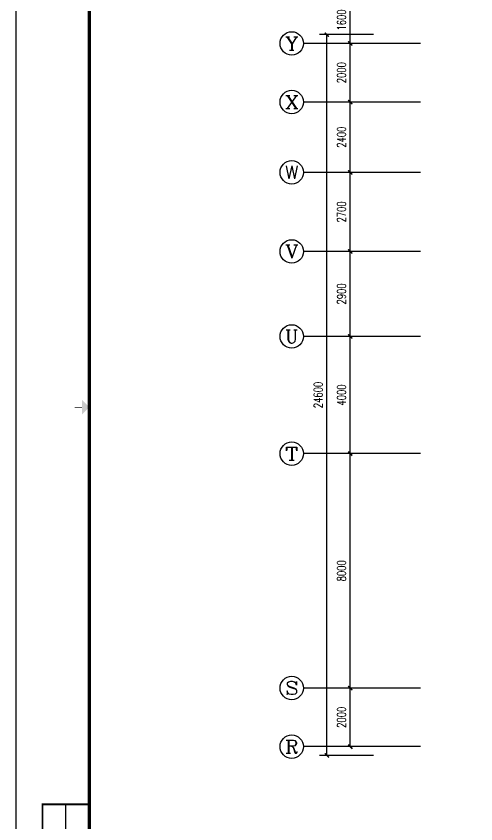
# Model space of a CAD drawing. Extents: x 190999 to 834799, y -200814 to 215286.
# Drawn here: x 547699 to 563401, y -68580 to -41014 of the extents above; entities that cross this region are included whole.
import ezdxf
from ezdxf.enums import TextEntityAlignment as Align

# ---------------------------------------------------------------- set-up
doc = ezdxf.new("R2010")
doc.units = 0
doc.header["$LTSCALE"] = 1000
doc.header["$MEASUREMENT"] = 0
for name, color, linetype in [('AXIS', 3, 'Continuous'), ('AXIS_TEXT', 7, 'Continuous'), ('图框', 189, 'Continuous')]:
    doc.layers.add(name, color=color, linetype=linetype)
doc.styles.add('_TCH_AXIS', font='COMPLEX', dxfattribs={"bigfont": 'GBCBIG'})
doc.styles.add('COMPLEX', font='COMPLEX')
doc.styles.add('DIM_FONT', font='SIMPLEX', dxfattribs={"width": 0.7, "bigfont": 'GBCBIG'})
doc.dimstyles.new('DIMN', dxfattribs={"dimtxt": 300, "dimasz": 100, "dimexe": 250, "dimexo": 300, "dimgap": 150, "dimtad": 1, "dimdec": 0, "dimzin": 0, "dimdsep": 46, "dimtxsty": 'DIM_FONT', "dimblk": 'ARCHTICK', "dimcen": 0.09, "dimclrt": 7, "dimazin": 2, "dimtfac": 1, "dimtdec": 0, "dimtix": 1, "dimtmove": 2, "dimatfit": 3, "dimfxl": 0, "dimtolj": 1, "dimtzin": 0, "dimarcsym": 0})

# ---------------------------------------------------------------- blocks, each defined once
blk = doc.blocks.new('TJAD_TK_A0')
at = {"layer": '图框'}
for p, q in [((973, -441.7), (973, 399.3)), ((2162, -441.7), (2162, 399.3)), ((990, -412.7), (990, -156.7))]:
    blk.add_line(p, q, dxfattribs=at)
at = {"layer": '图框', "const_width": 1.2}
blk.add_lwpolyline([(2152, -431.7), (2152, 389.3), (998, 389.3), (998, -431.7)], close=True, dxfattribs=at)
at = {"layer": '图框'}
for points, const_width in [([(995.5, -21.2), (993, -21.2)], 0.3), ([(998, -431.7), (982, -431.7), (982, -156.7), (998, -156.7)], 0.6)]:
    blk.add_lwpolyline(points, dxfattribs=dict(at, const_width=const_width))
blk.add_solid([(995.5, -23.7), (995.5, -18.7), (998, -21.2)], dxfattribs=at)
blk = doc.blocks.new('_ArchTick')
at = {"const_width": 0.5}
blk.add_lwpolyline([(-0.7, -0.7), (0.7, 0.7)], dxfattribs=at)
blk = doc.blocks.new('*D1418')
at = {"layer": 'AXIS', "color": 0, "lineweight": -2}
for p, q in [((559906, -63944), (558862, -63944)), ((559112, -65944), (559112, -63944)), ((559906, -65944), (558862, -65944))]:
    blk.add_line(p, q, dxfattribs=at)
at = {"layer": 'Defpoints', "color": 0}
for p in [(559112, -63944), (560206, -63944), (560206, -65944)]:
    blk.add_point(p, dxfattribs=at)
at = {"layer": 'AXIS', "color": 0, "lineweight": -2, "xscale": 100, "yscale": 100, "zscale": 100}
for p, rotation in [((559112, -63944), 90), ((559112, -65944), 270)]:
    blk.add_blockref('_ArchTick', p, dxfattribs=dict(at, rotation=rotation))
at = {"layer": 'AXIS', "color": 7, "insert": (558812, -64944), "char_height": 300, "attachment_point": 5, "rotation": 90, "style": 'DIM_FONT'}
blk.add_mtext('\\A1;2000', dxfattribs=at)
blk = doc.blocks.new('*D1419')
at = {"layer": 'AXIS', "color": 0, "lineweight": -2}
for p, q in [((559906, -55944), (558862, -55944)), ((559112, -63944), (559112, -55944)), ((559906, -63944), (558862, -63944))]:
    blk.add_line(p, q, dxfattribs=at)
at = {"layer": 'Defpoints', "color": 0}
for p in [(559112, -55944), (560206, -55944), (560206, -63944)]:
    blk.add_point(p, dxfattribs=at)
at = {"layer": 'AXIS', "color": 0, "lineweight": -2, "xscale": 100, "yscale": 100, "zscale": 100}
for p, rotation in [((559112, -55944), 90), ((559112, -63944), 270)]:
    blk.add_blockref('_ArchTick', p, dxfattribs=dict(at, rotation=rotation))
at = {"layer": 'AXIS', "color": 7, "insert": (558812, -59944), "char_height": 300, "attachment_point": 5, "rotation": 90, "style": 'DIM_FONT'}
blk.add_mtext('\\A1;8000', dxfattribs=at)
blk = doc.blocks.new('*D1420')
at = {"layer": 'AXIS', "color": 0, "lineweight": -2}
for p, q in [((559906, -51944), (558862, -51944)), ((559112, -55944), (559112, -51944)), ((559906, -55944), (558862, -55944))]:
    blk.add_line(p, q, dxfattribs=at)
at = {"layer": 'Defpoints', "color": 0}
for p in [(559112, -51944), (560206, -51944), (560206, -55944)]:
    blk.add_point(p, dxfattribs=at)
at = {"layer": 'AXIS', "color": 0, "lineweight": -2, "xscale": 100, "yscale": 100, "zscale": 100}
for p, rotation in [((559112, -51944), 90), ((559112, -55944), 270)]:
    blk.add_blockref('_ArchTick', p, dxfattribs=dict(at, rotation=rotation))
at = {"layer": 'AXIS', "color": 7, "insert": (558812, -53944), "char_height": 300, "attachment_point": 5, "rotation": 90, "style": 'DIM_FONT'}
blk.add_mtext('\\A1;4000', dxfattribs=at)
blk = doc.blocks.new('*D1421')
at = {"layer": 'AXIS', "color": 0, "lineweight": -2}
for p, q in [((559906, -49044), (558862, -49044)), ((559112, -51944), (559112, -49044)), ((559906, -51944), (558862, -51944))]:
    blk.add_line(p, q, dxfattribs=at)
at = {"layer": 'Defpoints', "color": 0}
for p in [(559112, -49044), (560206, -49044), (560206, -51944)]:
    blk.add_point(p, dxfattribs=at)
at = {"layer": 'AXIS', "color": 0, "lineweight": -2, "xscale": 100, "yscale": 100, "zscale": 100}
for p, rotation in [((559112, -49044), 90), ((559112, -51944), 270)]:
    blk.add_blockref('_ArchTick', p, dxfattribs=dict(at, rotation=rotation))
at = {"layer": 'AXIS', "color": 7, "insert": (558812, -50494), "char_height": 300, "attachment_point": 5, "rotation": 90, "style": 'DIM_FONT'}
blk.add_mtext('\\A1;2900', dxfattribs=at)
blk = doc.blocks.new('*D1422')
at = {"layer": 'AXIS', "color": 0, "lineweight": -2}
for p, q in [((559906, -46344), (558862, -46344)), ((559112, -49044), (559112, -46344)), ((559906, -49044), (558862, -49044))]:
    blk.add_line(p, q, dxfattribs=at)
at = {"layer": 'Defpoints', "color": 0}
for p in [(559112, -46344), (560206, -46344), (560206, -49044)]:
    blk.add_point(p, dxfattribs=at)
at = {"layer": 'AXIS', "color": 0, "lineweight": -2, "xscale": 100, "yscale": 100, "zscale": 100}
for p, rotation in [((559112, -46344), 90), ((559112, -49044), 270)]:
    blk.add_blockref('_ArchTick', p, dxfattribs=dict(at, rotation=rotation))
at = {"layer": 'AXIS', "color": 7, "insert": (558812, -47694), "char_height": 300, "attachment_point": 5, "rotation": 90, "style": 'DIM_FONT'}
blk.add_mtext('\\A1;2700', dxfattribs=at)
blk = doc.blocks.new('*D1423')
at = {"layer": 'AXIS', "color": 0, "lineweight": -2}
for p, q in [((559906, -43944), (558862, -43944)), ((559112, -46344), (559112, -43944)), ((559906, -46344), (558862, -46344))]:
    blk.add_line(p, q, dxfattribs=at)
at = {"layer": 'Defpoints', "color": 0}
for p in [(559112, -43944), (560206, -43944), (560206, -46344)]:
    blk.add_point(p, dxfattribs=at)
at = {"layer": 'AXIS', "color": 0, "lineweight": -2, "xscale": 100, "yscale": 100, "zscale": 100}
for p, rotation in [((559112, -43944), 90), ((559112, -46344), 270)]:
    blk.add_blockref('_ArchTick', p, dxfattribs=dict(at, rotation=rotation))
at = {"layer": 'AXIS', "color": 7, "insert": (558812, -45144), "char_height": 300, "attachment_point": 5, "rotation": 90, "style": 'DIM_FONT'}
blk.add_mtext('\\A1;2400', dxfattribs=at)
blk = doc.blocks.new('*D1424')
at = {"layer": 'AXIS', "color": 0, "lineweight": -2}
for p, q in [((559906, -41944), (558862, -41944)), ((559112, -43944), (559112, -41944)), ((559906, -43944), (558862, -43944))]:
    blk.add_line(p, q, dxfattribs=at)
at = {"layer": 'Defpoints', "color": 0}
for p in [(559112, -41944), (560206, -41944), (560206, -43944)]:
    blk.add_point(p, dxfattribs=at)
at = {"layer": 'AXIS', "color": 0, "lineweight": -2, "xscale": 100, "yscale": 100, "zscale": 100}
for p, rotation in [((559112, -41944), 90), ((559112, -43944), 270)]:
    blk.add_blockref('_ArchTick', p, dxfattribs=dict(at, rotation=rotation))
at = {"layer": 'AXIS', "color": 7, "insert": (558812, -42944), "char_height": 300, "attachment_point": 5, "rotation": 90, "style": 'DIM_FONT'}
blk.add_mtext('\\A1;2000', dxfattribs=at)
blk = doc.blocks.new('*D1425')
at = {"layer": 'AXIS', "color": 0, "lineweight": -2}
for p, q in [((559906, -40344), (558862, -40344)), ((559112, -41944), (559112, -40344)), ((559906, -41944), (558862, -41944))]:
    blk.add_line(p, q, dxfattribs=at)
at = {"layer": 'Defpoints', "color": 0}
for p in [(559112, -40344), (560206, -40344), (560206, -41944)]:
    blk.add_point(p, dxfattribs=at)
at = {"layer": 'AXIS', "color": 0, "lineweight": -2, "xscale": 100, "yscale": 100, "zscale": 100}
for p, rotation in [((559112, -40344), 90), ((559112, -41944), 270)]:
    blk.add_blockref('_ArchTick', p, dxfattribs=dict(at, rotation=rotation))
at = {"layer": 'AXIS', "color": 7, "insert": (558812, -41144), "char_height": 300, "attachment_point": 5, "rotation": 90, "style": 'DIM_FONT'}
blk.add_mtext('\\A1;1600', dxfattribs=at)
blk = doc.blocks.new('*D1427')
at = {"layer": 'AXIS', "color": 0, "lineweight": -2}
for p, q in [((559906, -41644), (558062, -41644)), ((558312, -66244), (558312, -41644)), ((559906, -66244), (558062, -66244))]:
    blk.add_line(p, q, dxfattribs=at)
at = {"layer": 'Defpoints', "color": 0}
for p in [(558312, -41644), (560206, -41644), (560206, -66244)]:
    blk.add_point(p, dxfattribs=at)
at = {"layer": 'AXIS', "color": 0, "lineweight": -2, "xscale": 100, "yscale": 100, "zscale": 100}
for p, rotation in [((558312, -41644), 90), ((558312, -66244), 270)]:
    blk.add_blockref('_ArchTick', p, dxfattribs=dict(at, rotation=rotation))
at = {"layer": 'AXIS', "color": 7, "insert": (558012, -53944), "char_height": 300, "attachment_point": 5, "rotation": 90, "style": 'DIM_FONT'}
blk.add_mtext('\\A1;24600', dxfattribs=at)
blk = doc.blocks.new('_AXISO')
blk.add_circle((0, 0), 0.5)
at = {"layer": 'AXIS_TEXT', "style": 'COMPLEX', "width": 1.041667}
blk.add_attdef('A', text='', height=0.56, dxfattribs=at).set_placement((-0.25, -0.28), (0.25, -0.28), align=Align.FIT)

msp = doc.modelspace()

# ---------------------------------------------------------------- linework, layer by layer
at = {"layer": 'AXIS'}
for p, q in [((561506.1, -41944.4), (557511.6, -41944.4)), ((561506.1, -43944.4), (557511.6, -43944.4)), ((561506.1, -46344.4), (557511.6, -46344.4)), ((561506.1, -49044.4), (557511.6, -49044.4)), ((561506.1, -51944.4), (557511.6, -51944.4)), ((561506.1, -55944.4), (557511.6, -55944.4)), ((561506.1, -63944.4), (557511.6, -63944.4)), ((561506.1, -65944.4), (557511.6, -65944.4))]:
    msp.add_line(p, q, dxfattribs=at)

# ---------------------------------------------------------------- block references
ref = msp.add_blockref('_AXISO', (557111.6, -41944.4), dxfattribs=dict(at, xscale=800, yscale=800, zscale=800))
ref.add_attrib('A', 'Y', dxfattribs={"layer": 'AXIS_TEXT', "height": 452.5, "style": '_TCH_AXIS', "width": 1.105263}).set_placement((556885.4, -42170.7), (557337.9, -42170.7), align=Align.FIT)
ref = msp.add_blockref('_AXISO', (557111.6, -43944.4), dxfattribs=dict(at, xscale=800, yscale=800, zscale=800))
ref.add_attrib('A', 'X', dxfattribs={"layer": 'AXIS_TEXT', "height": 452.5, "style": '_TCH_AXIS', "width": 1.166667}).set_placement((556885.4, -44170.7), (557337.9, -44170.7), align=Align.FIT)
ref = msp.add_blockref('_AXISO', (557111.6, -46344.4), dxfattribs=dict(at, xscale=800, yscale=800, zscale=800))
ref.add_attrib('A', 'W', dxfattribs={"layer": 'AXIS_TEXT', "height": 452.5, "style": '_TCH_AXIS', "width": 0.954545}).set_placement((556885.4, -46570.7), (557337.9, -46570.7), align=Align.FIT)
ref = msp.add_blockref('_AXISO', (557111.6, -49044.4), dxfattribs=dict(at, xscale=800, yscale=800, zscale=800))
ref.add_attrib('A', 'V', dxfattribs={"layer": 'AXIS_TEXT', "height": 452.5, "style": '_TCH_AXIS', "width": 1.166667}).set_placement((556885.4, -49270.7), (557337.9, -49270.7), align=Align.FIT)
ref = msp.add_blockref('_AXISO', (557111.6, -51944.4), dxfattribs=dict(at, xscale=800, yscale=800, zscale=800))
ref.add_attrib('A', 'U', dxfattribs={"layer": 'AXIS_TEXT', "height": 452.5, "style": '_TCH_AXIS', "width": 1.05}).set_placement((556885.4, -52170.7), (557337.9, -52170.7), align=Align.FIT)
ref = msp.add_blockref('_AXISO', (557111.6, -55944.4), dxfattribs=dict(at, xscale=800, yscale=800, zscale=800))
ref.add_attrib('A', 'T', dxfattribs={"layer": 'AXIS_TEXT', "height": 452.5, "style": '_TCH_AXIS', "width": 1.4}).set_placement((556885.4, -56170.7), (557337.9, -56170.7), align=Align.FIT)
ref = msp.add_blockref('_AXISO', (557111.6, -63944.4), dxfattribs=dict(at, xscale=800, yscale=800, zscale=800))
ref.add_attrib('A', 'S', dxfattribs={"layer": 'AXIS_TEXT', "height": 452.5, "style": '_TCH_AXIS', "width": 1.5}).set_placement((556885.4, -64170.7), (557337.9, -64170.7), align=Align.FIT)
ref = msp.add_blockref('_AXISO', (557111.6, -65944.4), dxfattribs=dict(at, xscale=800, yscale=800, zscale=800))
ref.add_attrib('A', 'R', dxfattribs={"layer": 'AXIS_TEXT', "height": 452.5, "style": '_TCH_AXIS', "width": 1.166667}).set_placement((556885.4, -66170.7), (557337.9, -66170.7), align=Align.FIT)
at = {"layer": '图框', "xscale": 100, "yscale": 100, "zscale": 100}
for p in [(331498.6, -52243.2), (450398.6, -52243.2)]:
    msp.add_blockref('TJAD_TK_A0', p, dxfattribs=at)

# ---------------------------------------------------------------- dimensions: what is measured, and where the dimension line sits
at = {"layer": 'AXIS'}
for p1, p2, distance, picture, middle in [((560206.1, -41944.4), (560206.1, -40344.4), 1094.4, '*D1425', (558811.6, -41144.4)), ((560206.1, -66244.4), (560206.1, -41644.4), 1894.4, '*D1427', (558011.6, -53944.4)), ((560206.1, -43944.4), (560206.1, -41944.4), 1094.4, '*D1424', (558811.6, -42944.4)), ((560206.1, -46344.4), (560206.1, -43944.4), 1094.4, '*D1423', (558811.6, -45144.4)), ((560206.1, -49044.4), (560206.1, -46344.4), 1094.4, '*D1422', (558811.6, -47694.4)), ((560206.1, -51944.4), (560206.1, -49044.4), 1094.4, '*D1421', (558811.6, -50494.4)), ((560206.1, -55944.4), (560206.1, -51944.4), 1094.4, '*D1420', (558811.6, -53944.4)), ((560206.1, -63944.4), (560206.1, -55944.4), 1094.4, '*D1419', (558811.6, -59944.4)), ((560206.1, -65944.4), (560206.1, -63944.4), 1094.4, '*D1418', (558811.6, -64944.4))]:
    dim = msp.add_aligned_dim(p1=p1, p2=p2, distance=distance, dimstyle='DIMN', dxfattribs=at)
    dim.commit()
    dim.dimension.update_dxf_attribs({"geometry": picture, "text_midpoint": middle})

doc.saveas('drawing.dxf')
